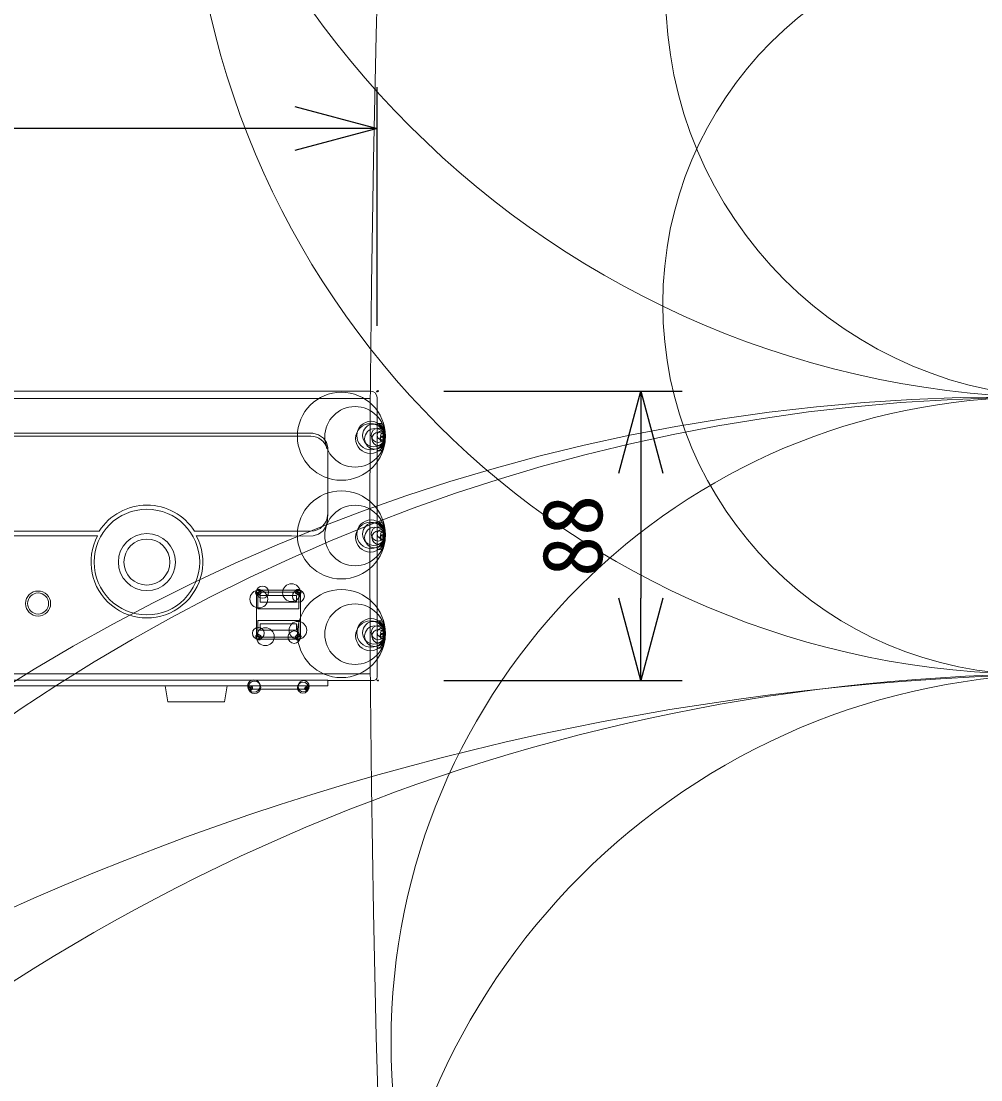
# Model space of a CAD drawing. Units: millimetres, scale not verified. Extents: x -1232 to 1171, y -567 to 613.
# Drawn here: x -19.75 to 9.44, y 6.4 to 38.59 of the extents above; entities that cross this region are included whole.
import ezdxf
from ezdxf.enums import TextEntityAlignment as Align

# ---------------------------------------------------------------- set-up
doc = ezdxf.new("R2010")
doc.units = ezdxf.units.MM
doc.header["$LTSCALE"] = 0.125
doc.header["$PDMODE"] = 32
doc.header["$PDSIZE"] = 0.025
for name, color, linetype in [('0-0_0', 7, 'Continuous'), ('0-4_SUNPO', 7, 'Continuous'), ('0-6_Defpoints', 7, 'Continuous')]:
    doc.layers.add(name, color=color, linetype=linetype)
doc.layers.add('0-5_GAIKEI', color=1, linetype='Continuous', lineweight=18)
doc.styles.add('ＭＳ ゴシック', font='')
doc.styles.get('ＭＳ ゴシック').set_extended_font_data('MS Gothic')

# ---------------------------------------------------------------- blocks, each defined once
blk = doc.blocks.new('_Open30')
at = {"layer": '0-0_0'}
blk.add_line((0, 0), (-1, 0), dxfattribs=at)
blk.add_lwpolyline([(-1, 0.26795), (0, 0), (-1, -0.26795)], dxfattribs=at)
blk = doc.blocks.new('D7')
at = {"layer": '0-4_SUNPO'}
for p, q in [((12.5735, 342.8271), (12.5735, 350.0771)), ((55.5735, 342.8271), (55.5735, 350.0771)), ((53.0735, 348.8271), (15.0735, 348.8271))]:
    blk.add_line(p, q, dxfattribs=at)
at = {"layer": '0-6_Defpoints'}
for p in [(12.5735, 348.8271), (12.5735, 340.8271), (55.5735, 340.8271)]:
    blk.add_point(p, dxfattribs=at)
at = {"layer": '0-4_SUNPO', "xscale": 2.5, "yscale": 2.5, "rotation": 180}
blk.add_blockref('_Open30', (12.5735, 348.8271), dxfattribs=at)
at = {"layer": '0-4_SUNPO', "xscale": 2.5, "yscale": 2.5}
blk.add_blockref('_Open30', (55.5735, 348.8271), dxfattribs=at)
at = {"layer": '0-4_SUNPO', "style": 'ＭＳ ゴシック'}
blk.add_text('430', height=1.833, dxfattribs=at).set_placement((32.1985, 349.4521), align=Align.BOTTOM_LEFT)
blk = doc.blocks.new('D8')
at = {"layer": '0-4_SUNPO'}
for p, q in [((57.6018, 340.8403), (64.8518, 340.8403)), ((63.6018, 338.3403), (63.6018, 334.5403)), ((57.6018, 332.0403), (64.8518, 332.0403))]:
    blk.add_line(p, q, dxfattribs=at)
at = {"layer": '0-6_Defpoints'}
for p in [(55.6018, 340.8403), (55.6018, 332.0403), (63.6018, 332.0403)]:
    blk.add_point(p, dxfattribs=at)
at = {"layer": '0-4_SUNPO', "xscale": 2.5, "yscale": 2.5}
for p, rotation in [((63.6018, 340.8403), 90), ((63.6018, 332.0403), 270)]:
    blk.add_blockref('_Open30', p, dxfattribs=dict(at, rotation=rotation))
at = {"layer": '0-4_SUNPO', "style": 'ＭＳ ゴシック'}
blk.add_text('88', height=1.833, rotation=90, dxfattribs=at).set_placement((62.9768, 335.1903), align=Align.BOTTOM_LEFT)

msp = doc.modelspace()

# ---------------------------------------------------------------- linework, layer by layer
at = {"layer": '0-5_GAIKEI', "color": 7}
for p, q in [((-9.1263, 27.3402), (-51.7267, 27.3402)), ((-11.2265, 27.3403), (-9.1265, 27.3403)), ((-9.1265, 27.3402), (-9.1265, 27.3403)), ((-8.9265, 18.6403), (-8.9265, 27.1404)), ((-10.4265, 18.5533), (-50.4265, 18.5533)), ((-10.4265, 18.5403), (-10.4265, 18.5533)), ((-9.0265, 18.5403), (-10.4265, 18.5403))]:
    msp.add_line(p, q, dxfattribs=at)
at = {"layer": '0-5_GAIKEI'}
for p, q in [((-9.1279, 27.1121), (-51.7251, 27.1121)), ((-8.8317, 26.3553), (-8.8765, 26.3553)), ((-8.7388, 26.2922), (-8.7388, 25.5884)), ((-8.6839, 26.0884), (-8.6831, 26.0885)), ((-49.9265, 26.059), (-11.4137, 26.059)), ((-10.9365, 25.9702), (-49.8965, 25.9702)), ((-11.4137, 26.059), (-11.146, 26.0638)), ((-11.146, 26.0638), (-10.8788, 26.0569)), ((-10.8788, 26.0569), (-10.7044, 26.0117)), ((-10.7044, 26.0117), (-10.556, 25.9095)), ((-10.556, 25.9095), (-10.4619, 25.7711)), ((-10.4619, 25.7711), (-10.427, 25.6225)), ((-8.6766, 25.9803), (-8.6839, 25.9803)), ((-8.6766, 25.9003), (-8.6839, 25.9003)), ((-8.6839, 25.7922), (-8.6831, 25.7921)), ((-10.427, 25.6225), (-10.4265, 25.3389)), ((-10.4265, 25.5002), (-10.4265, 23.5502)), ((-8.8765, 25.5253), (-8.8317, 25.5253)), ((-10.4265, 23.919), (-10.4224, 23.6602)), ((-10.4224, 23.6602), (-10.4279, 23.4018)), ((-10.4709, 23.2328), (-10.5687, 23.0885)), ((-10.4279, 23.4018), (-10.4709, 23.2328)), ((-8.8317, 23.3553), (-8.8765, 23.3553)), ((-8.7388, 23.2922), (-8.7388, 22.5884)), ((-49.8965, 23.0802), (-17.3789, 23.0802)), ((-17.428, 22.9373), (-49.6803, 22.9373)), ((-14.4742, 23.0802), (-10.9365, 23.0802)), ((-11.5287, 22.9373), (-14.425, 22.9373)), ((-11.1971, 22.9292), (-11.5287, 22.9373)), ((-10.8666, 22.9409), (-11.1971, 22.9292)), ((-10.7051, 22.9891), (-10.8666, 22.9409)), ((-10.5687, 23.0885), (-10.7051, 22.9891)), ((-8.6839, 23.0884), (-8.6831, 23.0885)), ((-8.6766, 22.9803), (-8.6839, 22.9803)), ((-8.6766, 22.9003), (-8.6839, 22.9003)), ((-8.6839, 22.7922), (-8.6831, 22.7921)), ((-8.8765, 22.5253), (-8.8317, 22.5253)), ((-11.3065, 21.2852), (-12.5465, 21.2852)), ((-12.5965, 21.2352), (-12.5965, 19.8452)), ((-12.5515, 21.2227), (-12.5515, 20.7152)), ((-11.3015, 21.2227), (-12.5515, 21.2227)), ((-12.4765, 20.9227), (-12.4765, 21.1227)), ((-12.4765, 21.1227), (-11.3765, 21.1227)), ((-11.3765, 21.1227), (-11.3765, 20.9227)), ((-11.3015, 20.7152), (-11.3015, 21.2227)), ((-11.2565, 19.8452), (-11.2565, 21.2352)), ((-11.3015, 20.7152), (-12.5515, 20.7152)), ((-11.3765, 20.9227), (-12.4765, 20.9227)), ((-12.5515, 20.3652), (-12.5515, 19.8577)), ((-12.5515, 20.3652), (-11.3015, 20.3652)), ((-11.3015, 19.8577), (-11.3015, 20.3652)), ((-8.8317, 20.3553), (-8.8765, 20.3553)), ((-8.7388, 20.2922), (-8.7388, 19.5884)), ((-12.4765, 20.0652), (-12.4765, 20.2652)), ((-12.4765, 20.2652), (-11.3765, 20.2652)), ((-11.3765, 20.0652), (-12.4765, 20.0652)), ((-11.3765, 20.2652), (-11.3765, 20.0652)), ((-8.6839, 20.0884), (-8.6831, 20.0885)), ((-8.6766, 19.9803), (-8.6839, 19.9803)), ((-12.5515, 19.8577), (-11.3015, 19.8577)), ((-12.5465, 19.7952), (-11.3065, 19.7952)), ((-8.6766, 19.9003), (-8.6839, 19.9003)), ((-8.6839, 19.7922), (-8.6831, 19.7921)), ((-8.8765, 19.5253), (-8.8317, 19.5253)), ((-51.7253, 18.7391), (-9.1277, 18.7391)), ((-10.4265, 18.3802), (-50.4265, 18.3802)), ((-15.3733, 18.3802), (-15.2869, 17.8902)), ((-13.5661, 17.8902), (-13.4797, 18.3802)), ((-12.8541, 18.3802), (-12.8401, 18.2843)), ((-11.013, 18.2843), (-10.9989, 18.3802)), ((-10.4265, 18.3802), (-10.4265, 18.5403)), ((-12.834, 18.2702), (-11.019, 18.2702)), ((-15.2869, 17.8902), (-13.5661, 17.8902))]:
    msp.add_line(p, q, dxfattribs=at)
for centre, radius in [((581.0553, 22.9402), 590.198), ((11.9933, 55.2759), 28.144), ((11.24, 44.6211), 25.8959), ((12.157, 39.4323), 12.2995), ((11.0309, 29.9898), 11.2631), ((10.2909, -30.023), 57.1808), ((11.2767, -28.3981), 55.5478), ((-10.0105, 25.9662), 1.3389), ((11.1052, 7.5446), 19.6046), ((-9.5933, 25.9473), 0.9204), ((-9.1081, 25.9868), 0.4336), ((-9.1269, 25.8958), 0.4525), ((-9.019, 25.9921), 0.3443), ((-8.9892, 25.8875), 0.3146), ((-8.89, 25.9948), 0.2154), ((-8.8794, 25.8854), 0.2047), ((-8.8001, 25.9943), 0.1255), ((-8.7571, 25.8878), 0.0825), ((-8.7489, 25.8882), 0.0742), ((-8.746, 25.9915), 0.0712), ((-8.6968, 25.9873), 0.0219), ((-8.6866, 25.8956), 0.0115), ((-8.6835, 25.9858), 0.00883), ((-8.6825, 25.8965), 0.00726), ((-8.6818, 25.9841), 0.00657), ((-8.6793, 25.8968), 0.0044), ((-8.6793, 25.9832), 0.00391), ((-8.6782, 25.8981), 0.0027), ((-8.6779, 25.8983), 0.00237), ((-10.0105, 22.9662), 1.3389), ((-9.5933, 22.9473), 0.9204), ((-15.9265, 22.1402), 1.6054), ((-9.1269, 22.8958), 0.4525), ((-9.1081, 22.9868), 0.4336), ((-9.019, 22.9921), 0.3443), ((-8.9892, 22.8875), 0.3146), ((-8.89, 22.9948), 0.2154), ((-15.9265, 22.1402), 0.869), ((-8.8794, 22.8854), 0.2047), ((-8.8001, 22.9943), 0.1255), ((-8.7571, 22.8878), 0.0825), ((-8.7489, 22.8882), 0.0742), ((-8.746, 22.9915), 0.0712), ((-8.6968, 22.9873), 0.0219), ((-8.6866, 22.8956), 0.0115), ((-8.6835, 22.9858), 0.00883), ((-8.6825, 22.8965), 0.00726), ((-8.6818, 22.9841), 0.00657), ((-8.6793, 22.8968), 0.0044), ((-8.6793, 22.9832), 0.00391), ((-8.6782, 22.8981), 0.0027), ((-8.6779, 22.8983), 0.00237), ((-15.9265, 22.1402), 0.7), ((-19.2363, 20.8798), 0.3802), ((-12.5209, 21.0153), 0.2711), ((-12.543, 21.2076), 0.0775), ((-12.4109, 21.2237), 0.1859), ((-12.5454, 21.2342), 0.0514), ((-12.522, 21.2333), 0.0744), ((-12.5528, 21.2374), 0.0434), ((-12.55, 21.2419), 0.0425), ((-11.527, 21.2095), 0.2717), ((-11.3176, 21.1025), 0.183), ((-11.3343, 21.2316), 0.0777), ((-11.3083, 21.2119), 0.0732), ((-11.3074, 21.2341), 0.0514), ((-10.0105, 19.9662), 1.3389), ((-11.3043, 21.2414), 0.0434), ((-11.2998, 21.2386), 0.0425), ((-19.2365, 20.8802), 0.3199), ((-9.5933, 19.9473), 0.9204), ((-11.3319, 20.0644), 0.2704), ((-9.1269, 19.8958), 0.4525), ((-9.1081, 19.9868), 0.4336), ((-9.019, 19.9921), 0.3443), ((-12.5359, 19.9741), 0.1792), ((-12.3253, 19.8711), 0.2725), ((-11.4457, 19.8572), 0.1896), ((-8.9892, 19.8875), 0.3146), ((-8.89, 19.9948), 0.2154), ((-8.8794, 19.8854), 0.2047), ((-8.8001, 19.9943), 0.1255), ((-8.7571, 19.8878), 0.0825), ((-8.7489, 19.8882), 0.0742), ((-8.746, 19.9915), 0.0712), ((-8.6968, 19.9873), 0.0219), ((-8.6835, 19.9858), 0.00883), ((-8.6818, 19.9841), 0.00657), ((-8.6793, 19.9832), 0.00391), ((-12.545, 19.8669), 0.0717), ((-12.5456, 19.8463), 0.0514), ((-12.5185, 19.8488), 0.078), ((-12.5532, 19.8417), 0.0425), ((-12.5487, 19.839), 0.0435), ((-11.3325, 19.8473), 0.0759), ((-11.31, 19.8725), 0.0773), ((-11.3076, 19.8461), 0.0514), ((-11.3031, 19.8385), 0.0426), ((-11.3002, 19.8429), 0.0433), ((-8.6866, 19.8956), 0.0115), ((-8.6825, 19.8965), 0.00726), ((-8.6793, 19.8968), 0.0044), ((-8.6782, 19.8981), 0.0027), ((-8.6779, 19.8983), 0.00237), ((13.4862, -63.2736), 82.0326), ((12.0317, -40.669), 59.4125), ((12.1028, -2.228), 20.9715), ((-12.6742, 18.3735), 0.1903), ((-12.6551, 18.329), 0.1903), ((-12.7787, 18.3074), 0.0666), ((-11.1787, 18.3205), 0.1696), ((-11.1594, 18.3655), 0.1697), ((-11.0711, 18.2957), 0.0592), ((-12.8029, 18.293), 0.0385), ((-12.7875, 18.2954), 0.0537), ((-12.8103, 18.2885), 0.0299), ((-12.8148, 18.2868), 0.0251), ((-11.0576, 18.2982), 0.0477), ((-11.0467, 18.2894), 0.0341), ((-11.0392, 18.2875), 0.0264), ((-11.0354, 18.2856), 0.0221)]:
    msp.add_circle(centre, radius, dxfattribs=at)
at = {"layer": '0-5_GAIKEI', "color": 7}
for centre, radius, start, end in [((-9.1265, 27.1403), 0.2, 0, 90), ((-9.0265, 18.6403), 0.1, 270, 0)]:
    msp.add_arc(centre, radius, start, end, dxfattribs=at)
at = {"layer": '0-5_GAIKEI'}
for centre, radius, start, end in [((-8.8765, 26.3053), 0.05, 90, 180), ((-8.8317, 26.2553), 0.1, 21.64626, 90), ((-9.6255, 25.9403), 0.9539, 8.93855, 21.64626), ((-9.6255, 25.9403), 0.9531, 5.41755, 8.93983), ((-10.9365, 25.4702), 0.5, 12.52327, 90), ((-9.6255, 25.9403), 0.9539, 338.35374, 351.06145), ((-9.6255, 25.9403), 0.9531, 351.06017, 354.58245), ((-9.6452, 25.9403), 0.9621, 357.61728, 2.38272), ((-8.8765, 25.5753), 0.05, 180, 270), ((-8.8317, 25.6253), 0.1, 270, 338.35374), ((-15.9265, 22.1402), 1.73, 32.91216, 147.08784), ((-10.9365, 23.5802), 0.5, 270, 0), ((-8.8765, 23.3053), 0.05, 90, 180), ((-8.8317, 23.2553), 0.1, 21.64626, 90), ((-9.6255, 22.9403), 0.9539, 8.93855, 21.64626), ((-15.9265, 22.1402), 1.7, 152.03794, 27.96206), ((-9.6255, 22.9403), 0.9531, 5.41755, 8.93983), ((-9.6452, 22.9403), 0.9621, 357.61728, 2.38272), ((-8.8765, 22.5753), 0.05, 180, 270), ((-8.8317, 22.6253), 0.1, 270, 338.35374), ((-9.6255, 22.9403), 0.9539, 338.35374, 351.06145), ((-9.6255, 22.9403), 0.9531, 351.06017, 354.58245), ((-8.8765, 20.3053), 0.05, 90, 180), ((-8.8317, 20.2553), 0.1, 21.64626, 90), ((-9.6255, 19.9403), 0.9539, 8.93855, 21.64626), ((-9.6255, 19.9403), 0.9531, 5.41755, 8.93983), ((-9.6452, 19.9403), 0.9621, 357.61728, 2.38272), ((-9.6255, 19.9403), 0.9539, 338.35374, 351.06145), ((-9.6255, 19.9403), 0.9531, 351.06017, 354.58245), ((-8.8765, 19.5753), 0.05, 180, 270), ((-8.8317, 19.6253), 0.1, 270, 338.35374)]:
    msp.add_arc(centre, radius, start, end, dxfattribs=at)

# ---------------------------------------------------------------- block references
at = {"layer": '0-4_SUNPO'}
for name in ['D7', 'D8']:
    msp.add_blockref(name, (-64.5, -313.5), dxfattribs=at)

doc.saveas('drawing.dxf')
